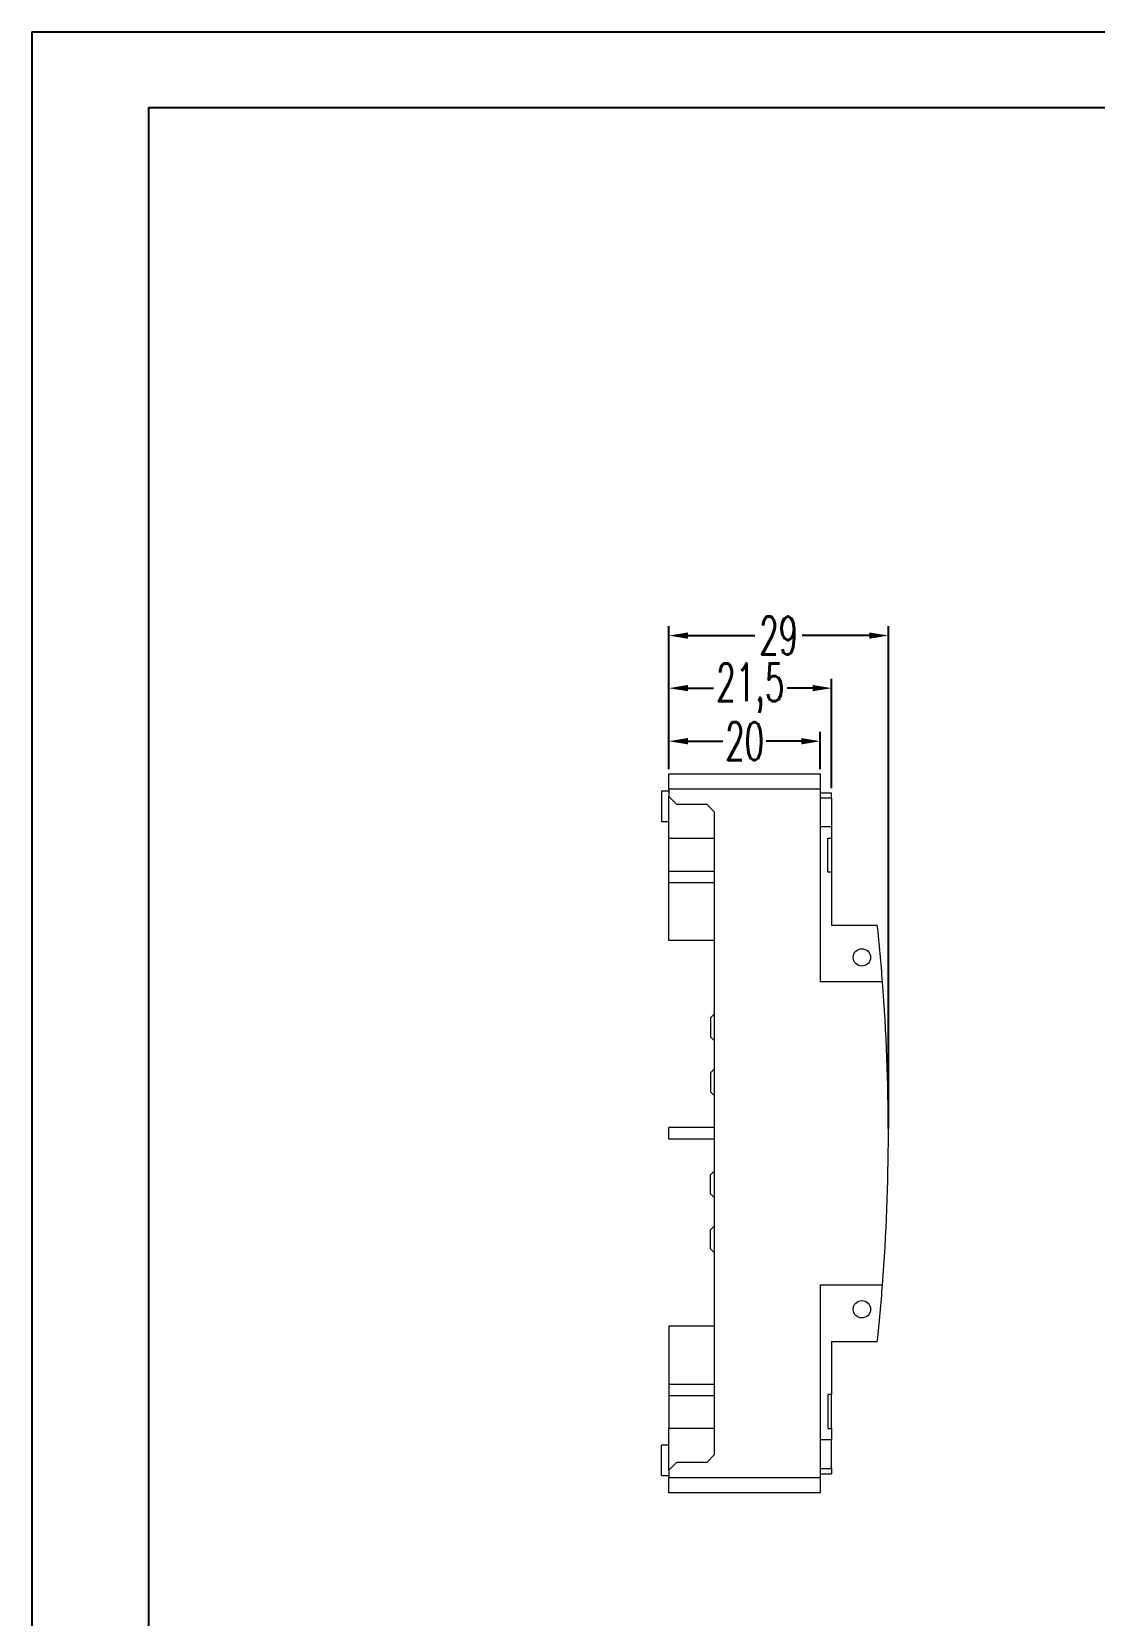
# Model space of a CAD drawing. Header units: inches. Extents: x 998 to 3526, y 519 to 940.
# Drawn here: x 997.9 to 1138.3, y 731.1 to 940.4 of the extents above; entities that cross this region are included whole.
import ezdxf

# ---------------------------------------------------------------- set-up
doc = ezdxf.new("R2010")
doc.units = ezdxf.units.IN
doc.styles.add('SLDTEXTSTYLE2', font='TXT', dxfattribs={"width": 0.6, "bigfont": 'bigfont'})
doc.dimstyles.new('5', dxfattribs={"dimtxt": 5, "dimasz": 2.5, "dimexe": 1.25, "dimexo": 0.625, "dimtad": 0, "dimzin": 12, "dimtxsty": 'SLDTEXTSTYLE2', "dimcen": 2.5, "dimclrd": 3, "dimclre": 3, "dimclrt": 256, "dimadec": 0, "dimazin": 0, "dimtfac": 1, "dimtmove": 0, "dimatfit": 3, "dimfxl": 1, "dimarcsym": 0})

# ---------------------------------------------------------------- blocks, each defined once
blk = doc.blocks.new('*D282')
at = {"color": 3, "lineweight": -2}
for p, q in [((1082.11, 842.95), (1082.11, 861.85)), ((1084.61, 860.6), (1093.48, 860.6)), ((1108.61, 860.6), (1099.73, 860.6)), ((1111.11, 795.45), (1111.11, 861.85))]:
    blk.add_line(p, q, dxfattribs=at)
at = {"color": 3}
for points in [[(1084.61, 861.01), (1084.61, 860.18), (1082.11, 860.6)], [(1108.61, 861.01), (1108.61, 860.18), (1111.11, 860.6)]]:
    blk.add_solid(points, dxfattribs=at)
at = {"layer": 'Defpoints', "color": 0}
for p in [(1082.11, 860.6), (1082.11, 842.32), (1111.11, 794.82)]:
    blk.add_point(p, dxfattribs=at)
at = {"insert": (1096.61, 860.6), "char_height": 5, "attachment_point": 5, "style": 'SLDTEXTSTYLE2'}
blk.add_mtext('29', dxfattribs=at)
blk = doc.blocks.new('*D283')
at = {"color": 3, "lineweight": -2}
for p, q in [((1082.11, 842.95), (1082.11, 847.89)), ((1102.11, 842.95), (1102.11, 847.89)), ((1084.61, 846.64), (1089.23, 846.64)), ((1099.61, 846.64), (1094.98, 846.64))]:
    blk.add_line(p, q, dxfattribs=at)
at = {"color": 3}
for points in [[(1084.61, 847.06), (1084.61, 846.22), (1082.11, 846.64)], [(1099.61, 847.06), (1099.61, 846.22), (1102.11, 846.64)]]:
    blk.add_solid(points, dxfattribs=at)
at = {"layer": 'Defpoints', "color": 0}
for p in [(1082.11, 846.64), (1082.11, 842.32), (1102.11, 842.32)]:
    blk.add_point(p, dxfattribs=at)
at = {"insert": (1092.11, 846.64), "char_height": 5, "attachment_point": 5, "style": 'SLDTEXTSTYLE2'}
blk.add_mtext('20', dxfattribs=at)
blk = doc.blocks.new('*D284')
at = {"color": 3, "lineweight": -2}
for p, q in [((1082.11, 842.95), (1082.11, 854.9)), ((1103.61, 840.45), (1103.61, 854.9)), ((1084.61, 853.65), (1087.98, 853.65)), ((1101.11, 853.65), (1097.73, 853.65))]:
    blk.add_line(p, q, dxfattribs=at)
at = {"color": 3}
for points in [[(1084.61, 854.07), (1084.61, 853.24), (1082.11, 853.65)], [(1101.11, 854.07), (1101.11, 853.24), (1103.61, 853.65)]]:
    blk.add_solid(points, dxfattribs=at)
at = {"layer": 'Defpoints', "color": 0}
for p in [(1082.11, 853.65), (1082.11, 842.32), (1103.61, 839.82)]:
    blk.add_point(p, dxfattribs=at)
at = {"insert": (1092.86, 853.65), "char_height": 5, "attachment_point": 5, "style": 'SLDTEXTSTYLE2'}
blk.add_mtext('21,5', dxfattribs=at)

msp = doc.modelspace()

# ---------------------------------------------------------------- linework, layer by layer
for p, q in [((997.89, 940.406), (1593.82, 940.406)), ((997.89, 940.406), (997.89, 519.041)), ((1013.31, 930.373), (1583.788, 930.373)), ((1013.31, 930.373), (1013.31, 529.073))]:
    msp.add_line(p, q)
at = {"color": 7, "linetype": 'Continuous', "lineweight": 15}
for p, q in [((1082.109, 840.32), (1082.109, 842.32)), ((1082.109, 842.32), (1102.109, 842.32)), ((1102.109, 842.32), (1102.109, 840.32)), ((1082.109, 840.02), (1081.109, 840.02)), ((1081.109, 840.02), (1081.109, 838.02)), ((1082.109, 840.32), (1082.109, 839.32)), ((1102.109, 840.32), (1082.109, 840.32)), ((1082.109, 839.32), (1083.109, 838.32)), ((1082.109, 833.82), (1082.109, 839.32)), ((1102.109, 840.32), (1102.109, 814.82)), ((1102.109, 839.82), (1103.609, 839.82)), ((1103.609, 839.12), (1103.609, 839.82)), ((1081.109, 838.02), (1081.109, 836.02)), ((1083.109, 838.32), (1087.109, 838.32)), ((1087.109, 838.32), (1088.109, 837.32)), ((1088.109, 837.32), (1088.109, 752.32)), ((1103.609, 839.12), (1102.109, 839.12)), ((1103.609, 839.12), (1103.609, 835.339)), ((1081.109, 836.02), (1082.109, 836.02)), ((1103.609, 835.339), (1102.109, 835.339)), ((1103.609, 835.339), (1103.609, 833.82)), ((1082.109, 833.82), (1088.109, 833.82)), ((1082.109, 829.47), (1082.109, 833.82)), ((1103.109, 829.32), (1103.109, 833.82)), ((1103.109, 833.82), (1103.609, 833.82)), ((1103.609, 833.82), (1103.609, 829.32)), ((1082.109, 827.97), (1082.109, 829.47)), ((1082.109, 829.47), (1088.109, 829.47)), ((1103.609, 829.32), (1103.109, 829.32)), ((1103.609, 829.32), (1103.609, 822.32)), ((1082.109, 827.97), (1088.109, 827.97)), ((1082.109, 820.32), (1082.109, 827.97)), ((1103.609, 822.32), (1109.649, 822.32)), ((1088.109, 820.32), (1082.109, 820.32)), ((1110.338, 814.82), (1102.109, 814.82)), ((1088.109, 810.57), (1087.609, 810.07)), ((1087.609, 810.07), (1087.609, 807.57)), ((1087.609, 807.57), (1088.109, 807.07)), ((1110.876, 805.82), (1110.876, 805.82)), ((1087.609, 802.82), (1088.109, 803.32)), ((1087.609, 802.82), (1087.609, 800.32)), ((1088.109, 799.82), (1087.609, 800.32)), ((1082.109, 794.07), (1082.109, 795.57)), ((1088.109, 795.57), (1082.109, 795.57)), ((1088.109, 794.07), (1082.109, 794.07)), ((1087.609, 789.32), (1088.109, 789.82)), ((1087.609, 786.82), (1087.609, 789.32)), ((1088.109, 786.32), (1087.609, 786.82)), ((1110.876, 783.82), (1110.876, 783.82)), ((1088.109, 782.57), (1087.609, 782.07)), ((1087.609, 779.57), (1087.609, 782.07)), ((1087.609, 779.57), (1088.109, 779.07)), ((1102.109, 774.82), (1102.109, 749.32)), ((1102.109, 774.82), (1110.338, 774.82)), ((1088.109, 769.32), (1082.109, 769.32)), ((1082.109, 769.32), (1082.109, 761.67)), ((1103.609, 767.32), (1109.649, 767.32)), ((1103.609, 767.32), (1103.609, 760.32)), ((1082.109, 761.67), (1082.109, 760.17)), ((1082.109, 761.67), (1088.109, 761.67)), ((1082.109, 760.17), (1088.109, 760.17)), ((1082.109, 760.17), (1082.109, 755.82)), ((1103.109, 760.32), (1103.109, 755.82)), ((1103.609, 760.32), (1103.109, 760.32)), ((1103.609, 755.82), (1103.609, 760.32)), ((1088.109, 755.82), (1082.109, 755.82)), ((1082.109, 750.32), (1082.109, 755.82)), ((1103.109, 755.82), (1103.609, 755.82)), ((1103.609, 755.82), (1103.609, 754.301)), ((1082.109, 753.62), (1081.109, 753.62)), ((1081.109, 751.62), (1081.109, 753.62)), ((1103.609, 754.301), (1102.109, 754.301)), ((1103.609, 750.52), (1103.609, 754.301)), ((1081.109, 749.62), (1081.109, 751.62)), ((1088.109, 752.32), (1087.109, 751.32)), ((1081.109, 749.62), (1082.109, 749.62)), ((1083.109, 751.32), (1082.109, 750.32)), ((1082.109, 750.32), (1082.109, 749.32)), ((1082.109, 749.32), (1102.109, 749.32)), ((1082.109, 747.32), (1082.109, 749.32)), ((1087.109, 751.32), (1083.109, 751.32)), ((1102.109, 750.52), (1103.609, 750.52)), ((1102.109, 749.82), (1103.609, 749.82)), ((1102.109, 749.32), (1102.109, 747.32)), ((1103.609, 750.52), (1103.609, 749.82)), ((1102.109, 747.32), (1082.109, 747.32))]:
    msp.add_line(p, q, dxfattribs=at)
for centre in [(1107.609, 818.07), (1107.609, 771.57)]:
    msp.add_circle(centre, 1.15, dxfattribs=at)
for start, end in [(4.41537, 6.07651), (355.58463, 4.41537), (353.92349, 355.58463)]:
    msp.add_arc((851.323, 794.82), 259.786, start, end, dxfattribs=at)

# ---------------------------------------------------------------- dimensions: what is measured, and where the dimension line sits
dim = msp.add_linear_dim(base=(1082.109, 860.598), p1=(1111.109, 794.82), p2=(1082.109, 842.32), dimstyle='5')
dim.commit()
dim.dimension.update_dxf_attribs({"geometry": '*D282', "text_midpoint": (1096.609, 860.598), "dimtype": 160})
for base, p1, picture, middle in [((1082.109, 853.653), (1103.609, 839.82), '*D284', (1092.859, 853.653)), ((1082.109, 846.64), (1102.109, 842.32), '*D283', (1092.109, 846.64))]:
    dim = msp.add_linear_dim(base=base, p1=p1, p2=(1082.109, 842.32), dimstyle='5')
    dim.commit()
    dim.dimension.update_dxf_attribs({"geometry": picture, "text_midpoint": middle})

doc.saveas('drawing.dxf')
